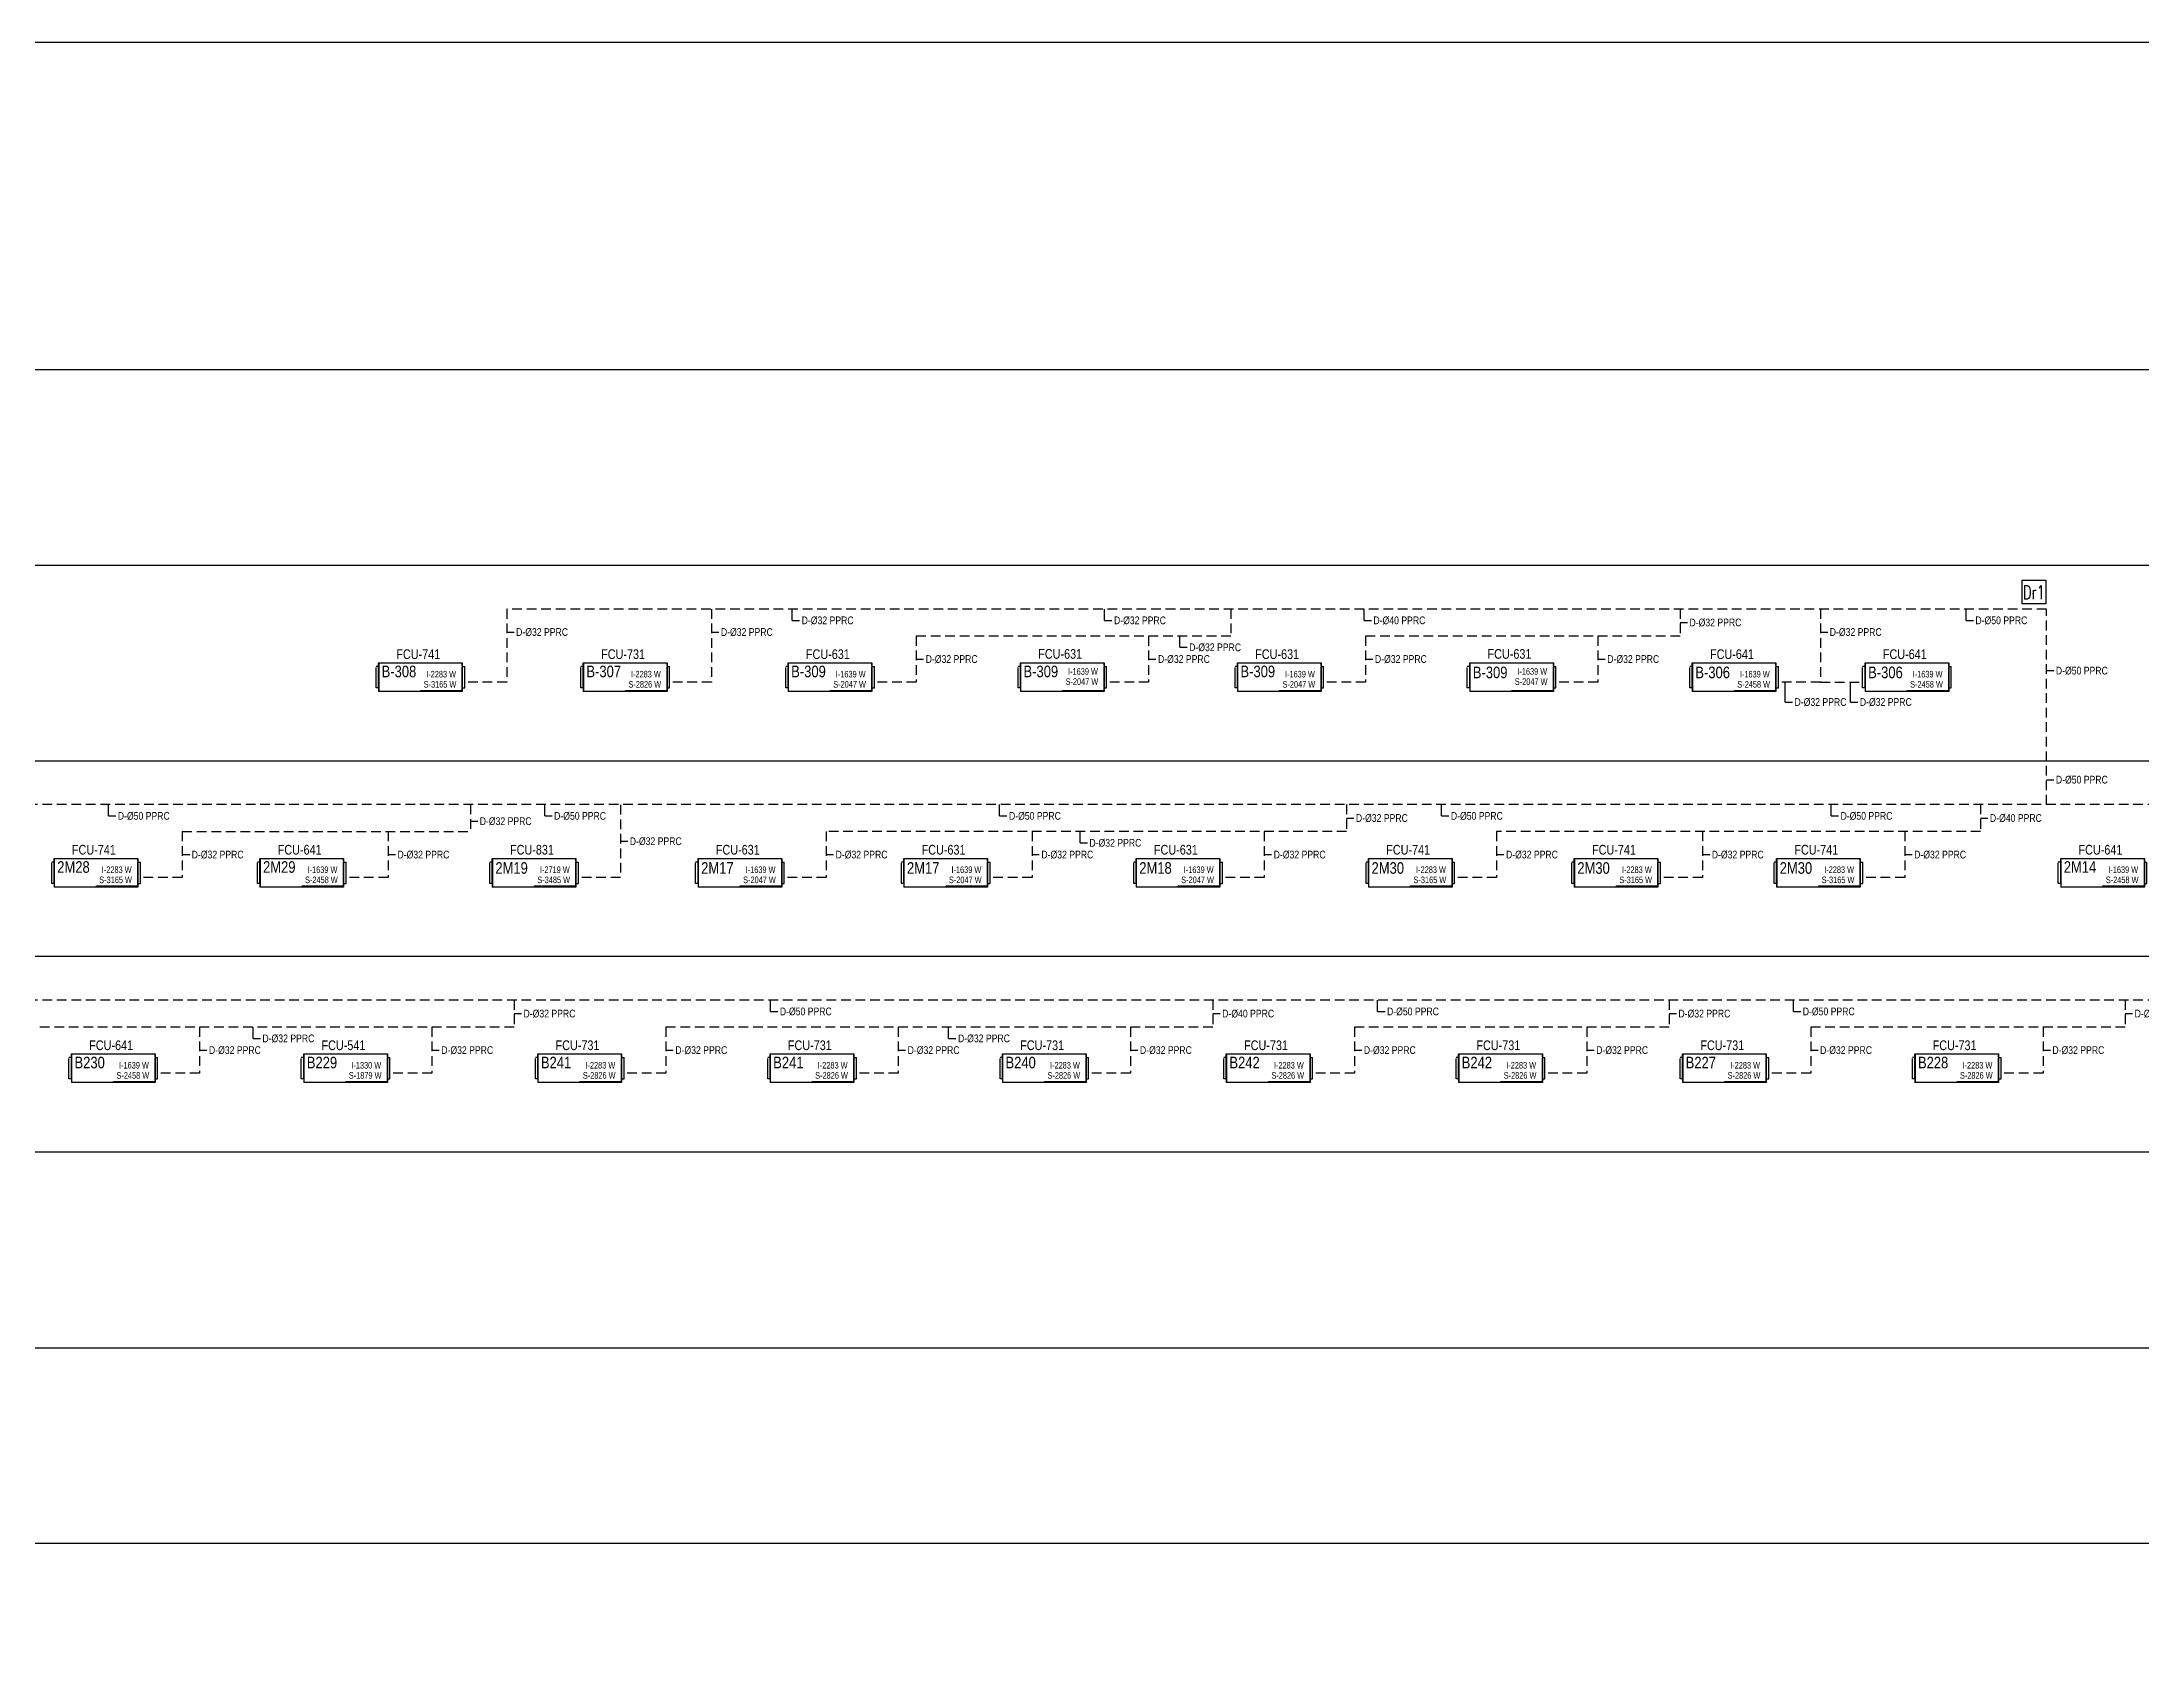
# Model space of a CAD drawing. Header units: centimetres. Extents: x -8730 to 48594, y -13 to 19987.
# Drawn here: x 6463 to 11886, y 4950 to 9120 of the extents above; entities that cross this region are included whole.
import ezdxf
from ezdxf.enums import TextEntityAlignment as Align

# ---------------------------------------------------------------- set-up
doc = ezdxf.new("R2010")
doc.units = ezdxf.units.CM
doc.header["$MEASUREMENT"] = 0
doc.linetypes.add('DASHED', pattern=[75, 50, -25])
doc.linetypes.add('Hidden', pattern=[0.714375, 0.47625, -0.238125])
for name, color, linetype, lineweight in [('1-BASLIK', 53, 'Continuous', 25), ('T-DRENAJ', 40, 'Hidden', 30), ('T-MAHAL', 120, 'Continuous', 15), ('T-STEXT', 181, 'Continuous', 15)]:
    doc.layers.add(name, color=color, linetype=linetype, lineweight=lineweight)
for name, color, linetype in [('T-DTEXT', 9, 'Continuous'), ('T-FC', 150, 'Continuous'), ('T-FC-NUMARA', 62, 'Continuous'), ('T-ITEXT', 32, 'Continuous'), ('T-TEXT', 85, 'Continuous')]:
    doc.layers.add(name, color=color, linetype=linetype)
doc.styles.add('ARIAL', font='arial.ttf')
doc.styles.add('ARIAL1', font='romans.shx', dxfattribs={"width": 0.7})
doc.styles.add('LUCIDASANS', font='arial.ttf', dxfattribs={"width": 0.8})

# ---------------------------------------------------------------- blocks, each defined once
blk = doc.blocks.new('FANCOIL-DWD')
at = {"linetype": 'DASHED'}
blk.add_line((-114.3, -71.5), (-114.3, -16.4), dxfattribs=at)
for p, q in [((-108.1, -16.4), (-114.3, -16.4)), ((-114.3, -69.1), (-114.3, -18.8)), ((-108.1, -71.5), (-108.1, -7)), ((-108.1, -7), (108.1, -7)), ((-106.8, -80.9), (-106.8, -7)), ((108.1, -7), (108.1, -80.9)), ((108.1, -14.1), (108.1, -7.7)), ((108.1, -16.4), (114.6, -16.4)), ((108.1, -71), (108.1, -16.9)), ((114.6, -71.5), (114.6, -16.4)), ((-108.1, -71.5), (-114.3, -71.5)), ((-108.1, -71.5), (-108.1, -80.9)), ((108.1, -80.9), (-108.1, -80.9)), ((0.9, -80.9), (0.9, -78.2)), ((0.9, -78.2), (108.1, -78.2)), ((108.1, -78), (108.1, -71.5)), ((108.1, -71.5), (114.6, -71.5))]:
    blk.add_line(p, q)
blk = doc.blocks.new('DR1')
blk.add_lwpolyline([(-34.6, 36), (35.4, 36), (35.4, -34), (-34.6, -34)], close=True)
at = {"ltscale": 50, "style": 'ARIAL1', "width": 0.7}
blk.add_attdef('NO', text='', height=40, dxfattribs=at).set_placement((0, 0), align=Align.MIDDLE_CENTER)

msp = doc.modelspace()

# ---------------------------------------------------------------- linework, layer by layer
at = {"layer": '1-BASLIK'}
msp.add_lwpolyline([(-6103.8, 9120.4), (37956, 9120.4), (37956, 3226.7), (-6103.8, 3226.7)], close=True, dxfattribs=at)
at = {"layer": 'T-DRENAJ', "linetype": 'DASHED', "lineweight": -3, "ltscale": 0.5}
for p, q in [((11639.7, 7656), (7662.9, 7656)), ((7662.9, 7656), (7662.9, 7467.3)), ((8191.8, 7656), (8191.8, 7467.3)), ((9533.1, 7656), (9533.1, 7586.3)), ((10693.5, 7656), (10693.5, 7586.3)), ((11055.7, 7656), (11055.7, 7467.3)), ((11639.7, 7151), (11639.7, 7656)), ((9533.1, 7586.3), (8720.7, 7586.3)), ((8720.7, 7586.3), (8720.7, 7467.3)), ((9320.7, 7586.3), (9320.7, 7467.3)), ((10693.5, 7586.3), (9881, 7586.3)), ((9881, 7586.3), (9881, 7467.3)), ((10481, 7586.3), (10481, 7467.3)), ((7662.9, 7467.3), (7554.5, 7467.3)), ((8191.8, 7467.3), (8083.4, 7467.3)), ((8720.7, 7467.3), (8612.3, 7467.3)), ((9320.7, 7467.3), (9212.3, 7467.3)), ((9881, 7467.3), (9772.7, 7467.3)), ((10481, 7467.3), (10372.7, 7467.3)), ((11055.7, 7467.3), (10947.4, 7467.3)), ((11055.7, 7467.3), (11164, 7467.3)), ((26588.7, 7151), (1767.5, 7151)), ((7568.9, 7151), (7568.9, 7081.3)), ((7956.5, 7150.2), (7956.5, 6962.3)), ((9831.9, 7151), (9831.9, 7081.3)), ((11469.4, 7151), (11469.4, 7081.3)), ((6825, 7081.3), (6825, 6962.3)), ((6825, 7081.3), (7568.9, 7081.3)), ((7356.5, 7081.3), (7356.5, 6962.3)), ((9831.9, 7081.3), (8488, 7081.3)), ((8488, 7081.3), (8488, 6962.3)), ((9019.5, 7081.3), (9019.5, 6962.3)), ((9619.5, 7081.3), (9619.5, 6962.3)), ((11469.4, 7081.3), (10219.5, 7081.3)), ((10219.5, 7081.3), (10219.5, 6962.3)), ((10751, 7081.3), (10751, 6962.3)), ((11273.6, 7081.3), (11273.6, 6962.3)), ((6825, 6962.3), (6716.7, 6962.3)), ((7356.5, 6962.3), (7248.2, 6962.3)), ((7956.5, 6962.3), (7848.2, 6962.3)), ((8488, 6962.3), (8379.7, 6962.3)), ((9019.5, 6962.3), (8911.2, 6962.3)), ((9619.5, 6962.3), (9511.2, 6962.3)), ((10219.5, 6962.3), (10111.2, 6962.3)), ((10751, 6962.3), (10642.7, 6962.3)), ((11273.6, 6962.3), (11165.3, 6962.3)), ((26588.7, 6646), (-4404, 6646)), ((7682, 6646), (7682, 6576.3)), ((9486.5, 6646), (9486.5, 6576.3)), ((10664.8, 6646), (10664.8, 6576.3)), ((11843.1, 6646), (11843.1, 6576.3)), ((7682, 6576.3), (6269.6, 6576.3)), ((6869.6, 6576.3), (6869.6, 6457.3)), ((7469.6, 6576.3), (7469.6, 6457.3)), ((9486.5, 6576.3), (8074.1, 6576.3)), ((8074.1, 6576.3), (8074.1, 6457.3)), ((8674.1, 6576.3), (8674.1, 6457.3)), ((9274.1, 6576.3), (9274.1, 6457.3)), ((10664.8, 6576.3), (9852.4, 6576.3)), ((9852.4, 6576.3), (9852.4, 6457.3)), ((10452.4, 6576.3), (10452.4, 6457.3)), ((11843.1, 6576.3), (11030.7, 6576.3)), ((11030.7, 6576.3), (11030.7, 6457.3)), ((11630.7, 6576.3), (11630.7, 6457.3)), ((6869.6, 6457.3), (6761.3, 6457.3)), ((7469.6, 6457.3), (7361.3, 6457.3)), ((8074.1, 6457.3), (7965.8, 6457.3)), ((8674.1, 6457.3), (8565.8, 6457.3)), ((9274.1, 6457.3), (9165.8, 6457.3)), ((9852.4, 6457.3), (9744.1, 6457.3)), ((10452.4, 6457.3), (10344.1, 6457.3)), ((11030.7, 6457.3), (10922.4, 6457.3)), ((11630.7, 6457.3), (11522.4, 6457.3))]:
    msp.add_line(p, q, dxfattribs=at)
at = {"layer": 'T-DTEXT'}
for p, q in [((8400.4, 7626.7), (8400.4, 7656)), ((9207.1, 7626.7), (9207.1, 7656)), ((9877.1, 7626.7), (9877.1, 7656)), ((11431.9, 7626.7), (11431.9, 7656)), ((7662.9, 7596.4), (7681.8, 7596.4)), ((8191.8, 7596.4), (8210.7, 7596.4)), ((8400.4, 7626.7), (8419.3, 7626.7)), ((9207.1, 7626.7), (9226.1, 7626.7)), ((9877.1, 7626.7), (9896.1, 7626.7)), ((10693.5, 7621.2), (10712.4, 7621.2)), ((11055.7, 7596.4), (11074.6, 7596.4)), ((11431.9, 7626.7), (11450.9, 7626.7)), ((9401.2, 7557.1), (9401.2, 7586.3)), ((9401.2, 7557.1), (9420.2, 7557.1)), ((8720.7, 7526.8), (8739.6, 7526.8)), ((9320.7, 7526.8), (9339.6, 7526.8)), ((9881, 7526.8), (9900, 7526.8)), ((10481, 7526.8), (10500, 7526.8)), ((11639.7, 7496.9), (11658.7, 7496.9)), ((10964.7, 7415.8), (10964.7, 7467.3)), ((11133.4, 7415.8), (11133.4, 7467.3)), ((10964.7, 7415.8), (10983.6, 7415.8)), ((11133.4, 7415.8), (11152.4, 7415.8)), ((11639.7, 7215.3), (11658.7, 7215.3)), ((6634.2, 7121.7), (6634.2, 7151)), ((6634.2, 7121.7), (6653.2, 7121.7)), ((7568.9, 7108.1), (7587.9, 7108.1)), ((7761, 7121.7), (7761, 7151)), ((7761, 7121.7), (7779.9, 7121.7)), ((8935.8, 7121.7), (8935.8, 7151)), ((8935.8, 7121.7), (8954.7, 7121.7)), ((9831.9, 7116.2), (9850.9, 7116.2)), ((10077.2, 7121.7), (10077.2, 7151)), ((10077.2, 7121.7), (10096.2, 7121.7)), ((11083.5, 7121.7), (11083.5, 7151)), ((11083.5, 7121.7), (11102.5, 7121.7)), ((11469.4, 7116.2), (11488.3, 7116.2)), ((7956.5, 7056.3), (7975.5, 7056.3)), ((9143.6, 7052.1), (9143.6, 7081.3)), ((9143.6, 7052.1), (9162.6, 7052.1)), ((6825, 7021.8), (6844, 7021.8)), ((7356.5, 7021.8), (7375.5, 7021.8)), ((8488, 7021.8), (8507, 7021.8)), ((9019.5, 7021.8), (9038.4, 7021.8)), ((9619.5, 7021.8), (9638.4, 7021.8)), ((10219.5, 7021.8), (10238.4, 7021.8)), ((10751, 7021.8), (10769.9, 7021.8)), ((11273.6, 7021.8), (11292.6, 7021.8)), ((8344, 6616.7), (8344, 6646)), ((9912.2, 6616.7), (9912.2, 6646)), ((10986, 6616.7), (10986, 6646)), ((7007.8, 6547.1), (7007.8, 6576.3)), ((7682, 6611.2), (7701, 6611.2)), ((8344, 6616.7), (8362.9, 6616.7)), ((8804.2, 6547.1), (8804.2, 6576.3)), ((9486.5, 6611.2), (9505.5, 6611.2)), ((9912.2, 6616.7), (9931.2, 6616.7)), ((10664.8, 6611.2), (10683.8, 6611.2)), ((10986, 6616.7), (11004.9, 6616.7)), ((11843.1, 6611.2), (11862.1, 6611.2)), ((6869.6, 6516.8), (6888.5, 6516.8)), ((7007.8, 6547.1), (7026.7, 6547.1)), ((7469.6, 6516.8), (7488.5, 6516.8)), ((8074.1, 6516.8), (8093.1, 6516.8)), ((8674.1, 6516.8), (8693.1, 6516.8)), ((8804.2, 6547.1), (8823.2, 6547.1)), ((9274.1, 6516.8), (9293.1, 6516.8)), ((9852.4, 6516.8), (9871.4, 6516.8)), ((10452.4, 6516.8), (10471.4, 6516.8)), ((11030.7, 6516.8), (11049.7, 6516.8)), ((11630.7, 6516.8), (11649.7, 6516.8))]:
    msp.add_line(p, q, dxfattribs=at)
at = {"layer": 'T-TEXT', "color": 7}
for p, q in [((36595.3, 8273.4), (-5138.2, 8273.4)), ((36595.3, 7768.4), (-5138.2, 7768.4)), ((36595.3, 7263.4), (-5138.2, 7263.4)), ((36595.3, 6758.4), (-5138.2, 6758.4)), ((36595.3, 6253.4), (-5138.2, 6253.4)), ((-5138.2, 5748.4), (36595.3, 5748.4)), ((-5138.2, 5243.4), (36595.3, 5243.4))]:
    msp.add_line(p, q, dxfattribs=at)

# ---------------------------------------------------------------- block references
at = {"layer": 'T-DTEXT', "xscale": 0.875, "yscale": 0.875, "zscale": 0.875}
msp.add_blockref('DR1', (11607.1, 7699.3), dxfattribs=at).add_auto_attribs({'NO': 'Dr1'})
at = {"layer": 'T-FC'}
for p in [(7439.9, 7524), (7968.8, 7524), (8497.7, 7524), (9097.7, 7524), (9658.1, 7524), (10258.1, 7524), (10832.8, 7524), (11279.1, 7524), (6602.1, 7019), (7133.6, 7019), (7733.6, 7019), (8265.1, 7019), (8796.5, 7019), (9396.5, 7019), (9996.5, 7019), (10528, 7019), (11050.7, 7019), (11784.4, 7019), (6646.6, 6514), (7246.6, 6514), (7851.2, 6514), (8451.2, 6514), (9051.2, 6514), (9629.5, 6514), (10229.5, 6514), (10807.8, 6514), (11407.8, 6514)]:
    msp.add_blockref('FANCOIL-DWD', p, dxfattribs=at)

# ---------------------------------------------------------------- texts
at = {"layer": 'T-DTEXT', "style": 'LUCIDASANS', "width": 0.8}
for s, p in [('D-%%C32 PPRC', (7687.1, 7586.6)), ('D-%%C32 PPRC', (8216, 7586.6)), ('D-%%C32 PPRC', (8424.6, 7616.8)), ('D-%%C32 PPRC', (9231.3, 7616.8)), ('D-%%C40 PPRC', (9901.3, 7616.8)), ('D-%%C32 PPRC', (10717.6, 7611.3)), ('D-%%C32 PPRC', (11079.9, 7586.6)), ('D-%%C50 PPRC', (11456.1, 7616.8)), ('D-%%C32 PPRC', (9425.4, 7547.2)), ('D-%%C32 PPRC', (8744.9, 7516.9)), ('D-%%C32 PPRC', (9344.9, 7516.9)), ('D-%%C32 PPRC', (9905.2, 7516.9)), ('D-%%C32 PPRC', (10505.2, 7516.9)), ('D-%%C50 PPRC', (11663.9, 7487)), ('D-%%C32 PPRC', (10988.9, 7405.9)), ('D-%%C32 PPRC', (11157.6, 7405.9)), ('D-%%C50 PPRC', (11663.9, 7205.4)), ('D-%%C50 PPRC', (6658.4, 7111.8)), ('D-%%C32 PPRC', (7593.1, 7098.2)), ('D-%%C50 PPRC', (7785.2, 7111.8)), ('D-%%C50 PPRC', (8960, 7111.8)), ('D-%%C32 PPRC', (9856.1, 7106.3)), ('D-%%C50 PPRC', (10101.4, 7111.8)), ('D-%%C50 PPRC', (11107.7, 7111.8)), ('D-%%C40 PPRC', (11493.6, 7106.3)), ('D-%%C32 PPRC', (7980.7, 7046.4)), ('D-%%C32 PPRC', (9167.8, 7042.2)), ('D-%%C32 PPRC', (6849.2, 7011.9)), ('D-%%C32 PPRC', (7380.7, 7011.9)), ('D-%%C32 PPRC', (8512.2, 7011.9)), ('D-%%C32 PPRC', (9043.7, 7011.9)), ('D-%%C32 PPRC', (9643.7, 7011.9)), ('D-%%C32 PPRC', (10243.7, 7011.9)), ('D-%%C32 PPRC', (10775.2, 7011.9)), ('D-%%C32 PPRC', (11297.8, 7011.9)), ('D-%%C32 PPRC', (7706.2, 6601.3)), ('D-%%C50 PPRC', (8368.2, 6606.8)), ('D-%%C40 PPRC', (9510.7, 6601.3)), ('D-%%C50 PPRC', (9936.4, 6606.8)), ('D-%%C32 PPRC', (10689, 6601.3)), ('D-%%C50 PPRC', (11010.2, 6606.8)), ('D-%%C32 PPRC', (11867.3, 6601.3)), ('D-%%C32 PPRC', (6893.8, 6506.9)), ('D-%%C32 PPRC', (7031.9, 6537.2)), ('D-%%C32 PPRC', (7493.8, 6506.9)), ('D-%%C32 PPRC', (8098.3, 6506.9)), ('D-%%C32 PPRC', (8698.3, 6506.9)), ('D-%%C32 PPRC', (8828.4, 6537.2)), ('D-%%C32 PPRC', (9298.3, 6506.9)), ('D-%%C32 PPRC', (9876.6, 6506.9)), ('D-%%C32 PPRC', (10476.6, 6506.9)), ('D-%%C32 PPRC', (11054.9, 6506.9)), ('D-%%C32 PPRC', (11654.9, 6506.9))]:
    msp.add_text(s, height=20, dxfattribs=at).set_placement(p)
at = {"layer": 'T-FC-NUMARA', "color": 163, "style": 'ARIAL', "width": 0.8}
for p in [(7377.8, 7526.9), (6539.9, 7021.9), (9934.4, 7021.9), (10465.9, 7021.9), (10988.5, 7021.9)]:
    msp.add_text('FCU-741', height=25, dxfattribs=at).set_placement(p)
at = {"layer": 'T-FC-NUMARA', "color": 30, "style": 'ARIAL', "width": 0.8}
for p in [(7906.7, 7526.9), (7789, 6516.9), (8389, 6516.9), (8989, 6516.9), (9567.3, 6516.9), (10167.3, 6516.9), (10745.6, 6516.9), (11345.6, 6516.9)]:
    msp.add_text('FCU-731', height=25, dxfattribs=at).set_placement(p)
at = {"layer": 'T-FC-NUMARA', "color": 2, "style": 'ARIAL', "width": 0.8}
for p in [(8435.6, 7526.9), (9035.6, 7527.6), (9596, 7526.9), (10196, 7527.6), (8202.9, 7021.9), (8734.4, 7021.9), (9334.4, 7021.9)]:
    msp.add_text('FCU-631', height=25, dxfattribs=at).set_placement(p)
at = {"layer": 'T-FC-NUMARA', "color": 1, "style": 'ARIAL', "width": 0.8}
for p in [(10770.6, 7526.9), (11217, 7526.9), (7071.4, 7021.9), (11722.3, 7021.9), (6584.5, 6516.9)]:
    msp.add_text('FCU-641', height=25, dxfattribs=at).set_placement(p)
at = {"layer": 'T-FC-NUMARA', "color": 62, "style": 'ARIAL', "width": 0.8}
msp.add_text('FCU-831', height=25, dxfattribs=at).set_placement((7671.4, 7021.9))
at = {"layer": 'T-FC-NUMARA', "color": 210, "style": 'ARIAL', "width": 0.8}
msp.add_text('FCU-541', height=25, dxfattribs=at).set_placement((7184.5, 6516.9))
at = {"layer": 'T-ITEXT', "color": 163, "style": 'ARIAL', "width": 0.8}
for p in [(7532, 7479.3), (6694.1, 6974.3), (10088.6, 6974.3), (10620.1, 6974.3), (11142.7, 6974.3)]:
    msp.add_text('I-2283 W', height=17, dxfattribs=at).set_placement(p, align=Align.RIGHT)
at = {"layer": 'T-ITEXT', "color": 30, "style": 'ARIAL', "width": 0.8}
for p in [(8060.9, 7479.3), (7943.2, 6469.3), (8543.2, 6469.3), (9143.2, 6469.3), (9721.5, 6469.3), (10321.5, 6469.3), (10899.8, 6469.3), (11499.8, 6469.3)]:
    msp.add_text('I-2283 W', height=17, dxfattribs=at).set_placement(p, align=Align.RIGHT)
at = {"layer": 'T-ITEXT', "color": 2, "style": 'ARIAL', "width": 0.8}
for p in [(8589.8, 7479.3), (9189.8, 7486.3), (9750.1, 7479.3), (10350.1, 7486.3), (8357.1, 6974.3), (8888.6, 6974.3), (9488.6, 6974.3)]:
    msp.add_text('I-1639 W', height=17, dxfattribs=at).set_placement(p, align=Align.RIGHT)
at = {"layer": 'T-ITEXT', "color": 1, "style": 'ARIAL', "width": 0.8}
for p in [(10924.8, 7479.3), (11371.1, 7479.3), (7225.6, 6974.3), (11876.4, 6974.3), (6738.7, 6469.3)]:
    msp.add_text('I-1639 W', height=17, dxfattribs=at).set_placement(p, align=Align.RIGHT)
at = {"layer": 'T-ITEXT', "color": 62, "style": 'ARIAL', "width": 0.8}
msp.add_text('I-2719 W', height=17, dxfattribs=at).set_placement((7825.6, 6974.3), align=Align.RIGHT)
at = {"layer": 'T-ITEXT', "color": 210, "style": 'ARIAL', "width": 0.8}
msp.add_text('I-1330 W', height=17, dxfattribs=at).set_placement((7338.7, 6469.3), align=Align.RIGHT)
at = {"layer": 'T-MAHAL', "style": 'LUCIDASANS', "width": 0.8}
for s, p in [('B-308', (7339.8, 7479.8)), ('B-307', (7868.7, 7479.8)), ('B-309', (8397.6, 7479.8)), ('B-309', (8997.6, 7479.8)), ('B-309', (9558, 7479.8)), ('B-309', (10158, 7477.3)), ('B-306', (10732.7, 7477.3)), ('B-306', (11179, 7477.3)), ('2M28', (6502, 6974.8)), ('2M29', (7033.5, 6974.8)), ('2M19', (7633.5, 6972.3)), ('2M17', (8165, 6972.3)), ('2M17', (8696.5, 6972.3)), ('2M18', (9296.5, 6972.3)), ('2M30', (9896.5, 6972.3)), ('2M30', (10427.9, 6972.3)), ('2M30', (10950.6, 6972.3)), ('2M14', (11684.3, 6974.8)), ('B230', (6546.6, 6469.8)), ('B229', (7146.6, 6469.8)), ('B241', (7751.1, 6469.8)), ('B241', (8351.1, 6469.8)), ('B240', (8951.1, 6469.8)), ('B242', (9529.4, 6469.8)), ('B242', (10129.4, 6469.8)), ('B227', (10707.7, 6469.8)), ('B228', (11307.7, 6469.8))]:
    msp.add_text(s, height=30, dxfattribs=at).set_placement(p)
at = {"layer": 'T-STEXT', "color": 163, "style": 'ARIAL', "width": 0.8}
for p in [(7532.8, 7453.1), (6694.9, 6948.1), (10089.4, 6948.1), (10620.9, 6948.1), (11143.5, 6948.1)]:
    msp.add_text('S-3165 W', height=17, dxfattribs=at).set_placement(p, align=Align.RIGHT)
at = {"layer": 'T-STEXT', "color": 30, "style": 'ARIAL', "width": 0.8}
for p in [(8061.7, 7453.1), (7944, 6443.1), (8544, 6443.1), (9144, 6443.1), (9722.3, 6443.1), (10322.3, 6443.1), (10900.6, 6443.1), (11500.6, 6443.1)]:
    msp.add_text('S-2826 W', height=17, dxfattribs=at).set_placement(p, align=Align.RIGHT)
at = {"layer": 'T-STEXT', "color": 2, "style": 'ARIAL', "width": 0.8}
for p in [(8590.6, 7453.1), (9190.6, 7460.1), (9751, 7453.1), (10351, 7460.1), (8357.9, 6948.1), (8889.4, 6948.1), (9489.4, 6948.1)]:
    msp.add_text('S-2047 W', height=17, dxfattribs=at).set_placement(p, align=Align.RIGHT)
at = {"layer": 'T-STEXT', "color": 1, "style": 'ARIAL', "width": 0.8}
for p in [(10925.6, 7453.1), (11372, 7453.1), (7226.4, 6948.1), (11877.3, 6948.1), (6739.5, 6443.1)]:
    msp.add_text('S-2458 W', height=17, dxfattribs=at).set_placement(p, align=Align.RIGHT)
at = {"layer": 'T-STEXT', "color": 62, "style": 'ARIAL', "width": 0.8}
msp.add_text('S-3485 W', height=17, dxfattribs=at).set_placement((7826.4, 6948.1), align=Align.RIGHT)
at = {"layer": 'T-STEXT', "color": 210, "style": 'ARIAL', "width": 0.8}
msp.add_text('S-1879 W', height=17, dxfattribs=at).set_placement((7339.5, 6443.1), align=Align.RIGHT)

doc.saveas('drawing.dxf')
